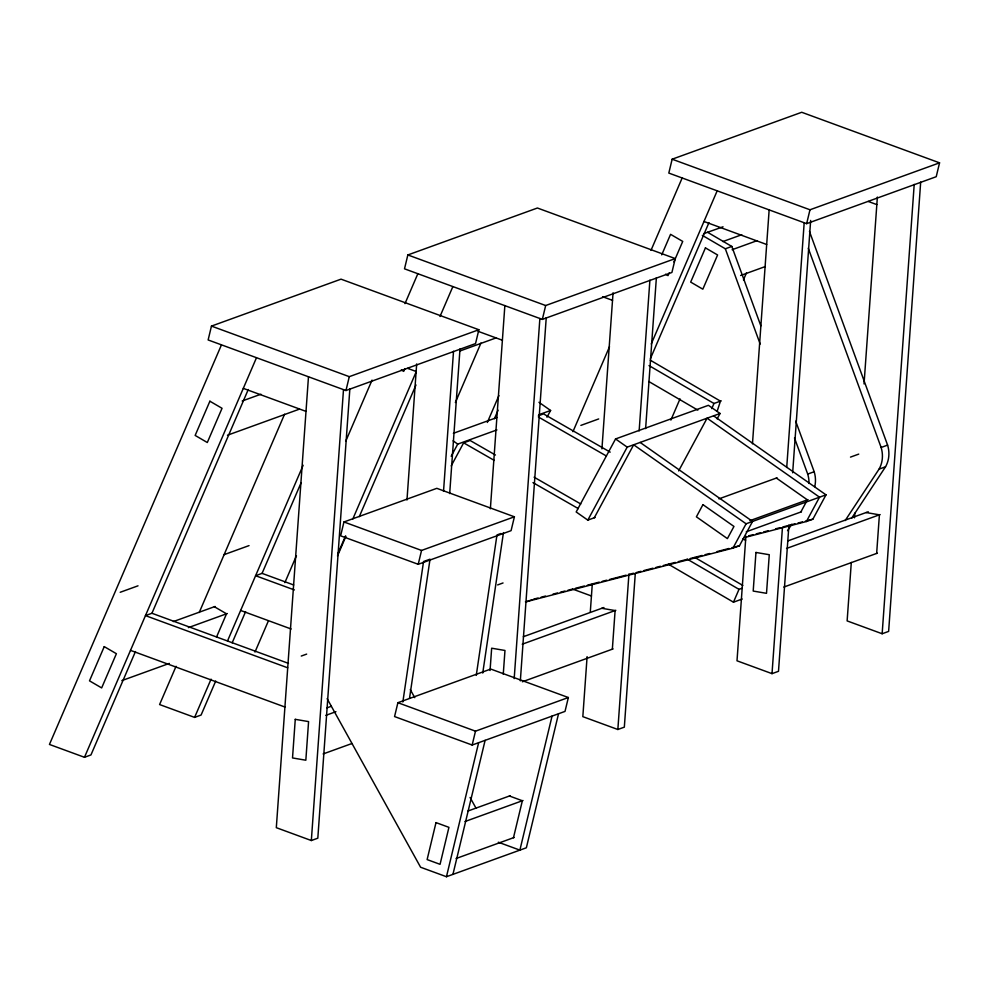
<?xml version="1.0" encoding="UTF-8"?>
<svg xmlns="http://www.w3.org/2000/svg" width="989" height="989" viewBox="0 0 989 989"><rect width="100%" height="100%" fill="white"/><g stroke="black" fill="none" stroke-linecap="round" stroke-linejoin="round"><path stroke-width="1.48" d="M308.481 376.698L276.314 827.682L311.337 840.539L317.815 838.19L349.859 388.825M311.337 840.539L343.492 389.641M406.974 500.014L416.678 363.94M443.529 491.323L453.518 351.28M449.686 493.585L459.996 348.932M490.371 508.779L504.86 305.564M490.062 670.468L491.657 648.203L504.971 650.465L503.265 674.226M514.193 678.602L539.87 318.495M520.338 680.865L546.237 317.692M587.107 656.634L582.83 716.654L617.853 729.499L624.331 727.15L635.309 573.261M590.297 612.006L592.3 583.918M601.93 448.882L613.056 292.806M612.352 649.18L615.109 610.559L601.794 608.297M617.853 729.499L628.93 574.065M639.141 430.957L649.897 280.147M645.619 428.608L656.375 277.798M745.891 536.149L737.003 660.8L772.013 673.645L778.491 671.308L788.925 525.11M752.468 443.814L769.158 209.816M772.013 673.645L782.447 527.458M786.725 467.438L804.181 222.76M792.659 472.791L810.659 220.411M851.306 562.432L847.128 620.907L882.151 633.751L888.629 631.402L920.685 182.05M854.484 517.803L854.817 513.18M864.04 383.917L877.367 197.058M876.65 553.432L879.406 514.824L866.092 512.549M882.151 633.751L914.207 184.399M402.844 702.005L423.552 561.529L430.03 559.193L409.545 698.123M476.265 675.4L496.973 534.938L500.867 533.528M482.743 673.052L503.45 532.589M211.461 326.098L208.135 339.956L345.965 390.531L475.536 343.591L478.861 329.733L341.032 279.158L211.461 326.098L349.29 376.661L478.861 329.733M345.965 390.531L349.29 376.661M407.839 254.952L404.513 268.823L542.343 319.398L671.914 272.457L675.252 258.586L537.41 208.011L407.839 254.952L545.668 305.527L675.252 258.586M343.949 521.969L340.624 535.828L418.223 564.299L511.078 530.66L514.404 516.802L436.817 488.331L343.949 521.969L421.549 550.44L514.404 516.802M418.223 564.299L421.549 550.44M397.899 702.697L394.562 716.568L472.161 745.038L565.016 711.4L568.354 697.529L490.754 669.059L397.899 702.697L475.486 731.168L568.354 697.529M542.343 319.398L545.668 305.527M472.161 745.038L475.486 731.168M327.124 698.63L420.597 867.242L446.459 876.724L478.639 742.69M452.937 874.387L485.117 740.341M672.149 159.204L668.811 173.075L806.653 223.65L936.224 176.71L939.55 162.839L801.72 112.276L672.149 159.204L809.979 209.779L939.55 162.839M513.476 837.72L522.353 800.744L509.422 795.997M552.06 716.085L519.88 850.132L498.332 842.22M558.538 713.737L526.358 847.783L446.459 876.724M806.653 223.65L809.979 209.779M717.112 411.424L720.449 401.138L650.181 360.132M337.496 555.979L345.903 536.298M221.4 345.025L49.45 744.445L84.473 757.29L90.951 754.941L135.456 651.553M84.473 757.29L256.46 357.795M287.712 667.81L145.457 615.615L151.935 613.267L248.264 389.518M176.054 666.302L159.588 704.551L194.61 717.396L201.088 715.047L215.713 681.05M199.222 612.488L284.585 414.193M216.517 637.077L226.53 613.81L214.378 606.727M194.61 717.396L211.065 679.159M227.532 640.909L303.141 465.275M232.18 642.813L245.593 611.647M262.06 573.41L301.089 482.768M254.977 652.06L268.39 620.894M284.857 582.657L296.44 555.744M345.829 441.02L372.049 380.11M404.983 303.635L417.778 273.891M404.872 368.637L403.697 371.37L401.262 369.96M338.164 553.012L345.482 536.013M352.801 519.027L416.221 371.716M439.994 316.48L452.838 286.649M359.279 516.678L415.986 384.956M455.36 402.535L480.963 343.047M487.33 422.464L498.913 395.563M494.413 418.706L498.073 410.212M572.94 431.674L609.521 346.694M650.985 250.378L682.089 178.144M661.728 254.865L670.567 234.331L682.731 241.415L673.892 261.937M669.17 272.89L667.995 275.622L665.56 274.213M651.244 343.962L717.136 190.914M650.416 358.611L708.952 222.636M670.876 420.102L680.024 398.864M743.456 279.862L746.485 272.816M711.759 408.618L713.971 403.487L721.228 400.854M668.502 564.262L733.467 602.177L739.006 589.345L741.911 588.294M451.182 456.275L457.734 444.11L496.911 429.918M451.194 465.906L463.643 442.837L470.121 440.488L495.452 455.027M546.954 417.222L550.601 410.472L538.968 402.3M717.136 418.903L720.054 413.489L708.421 405.317L615.554 438.955L576.179 511.956L587.812 520.127L595.069 517.494M587.812 520.127L627.187 447.127L720.054 413.489M594.29 517.779L633.665 444.79L746.089 523.787L826 494.846L713.576 415.837M678.652 470.912L707.086 418.186L819.522 497.183L806.394 521.524L743.74 537.769M525.431 601.757A26.382 23.365 70.1 0 0 527.125 601.51L732.96 548.116L746.089 523.787M732.96 548.116L739.451 545.767L752.567 521.438L640.143 442.442M800.83 512.018L807.383 499.853L776.377 478.058M806.394 521.524L812.871 519.176L826 494.846M787.541 530.673L791.769 524.244M845.162 520.56L879.048 469.145A26.382 23.365 70.1 0 0 881.125 447.473L808.26 248.19M851.64 518.211L885.526 466.796A26.382 23.365 70.1 0 0 887.603 445.124L809.459 231.401M242.194 400.99L260.911 394.215M703.624 233.664L723.033 226.802M722.872 241.563L741.762 234.727M702.314 235.357L725.333 248.783L731.811 246.446L760.85 325.863M732.12 249.71L756.82 240.76M227.47 435.209L299.457 409.137M459.836 351.033L495.835 337.991M740.613 275.498L765.313 266.548M453.37 433.306L496.898 417.543M538.993 414.675L550.601 410.472M538.362 415.776L543.542 413.897L610.201 452.134M120.201 592.275L138.015 585.822M223.848 554.73L249.03 545.607M580.877 425.394L598.691 418.94M173.347 621.587L215.095 606.467M188.38 627.619L227.247 613.539M121.82 680.617L169.329 663.409M718.929 498.864L777.045 477.811M301.262 656.053L306.664 654.1M497.64 584.919L503.042 582.966M850.491 457.103L858.736 454.112M808.99 483.473A26.382 23.365 70.1 0 0 807.704 474.065L814.182 471.728L795.7 421.178M881.125 447.473L887.603 445.124M879.048 469.145L885.526 466.796M527.125 601.51L532.305 599.631M749.946 520.659L808.05 499.606M746.287 531.773L801.498 511.77M326.951 707.864L331.266 706.294M523.329 636.718L603.945 607.518M787.627 540.983L868.255 511.77M325.863 715.344L335.939 711.697M522.241 644.198L615.826 610.3M786.539 548.462L880.123 514.564M733.467 602.177L742.183 599.025M323.106 753.952L351.899 743.53M522.365 681.78L613.069 648.92M783.795 587.07L877.367 553.172M467.958 811.017L510.089 795.762M464.917 821.55L523.02 800.509M456.04 858.526L514.144 837.485M748.735 535.803L753.21 534.653M756.189 533.875L760.665 532.712M763.644 531.934L768.119 530.784M775.574 528.843L780.049 527.681M783.041 526.914L794.971 523.811M797.95 523.045L802.425 521.883M805.417 521.104L812.871 519.176M533.603 599.161L538.078 597.999M541.057 597.22L545.532 596.058M552.999 594.129L557.475 592.967M560.454 592.201L564.929 591.039M567.909 590.26L572.384 589.098M575.363 588.331L584.314 586.007M587.305 585.228L599.235 582.138M602.214 581.359L606.69 580.197M609.681 579.43L626.086 575.178M629.066 574.399L633.541 573.237M636.52 572.47L640.996 571.308M643.987 570.529L652.938 568.205M655.917 567.439L660.392 566.277M663.372 565.498L675.302 562.407M678.293 561.628L687.244 559.317M690.223 558.538L702.153 555.447M705.132 554.668L709.608 553.506M717.074 551.578L729.004 548.475M731.984 547.708L739.451 545.767M868.28 201.459L876.823 204.599M703.97 221.487L766.685 244.493M602.548 296.688L612.525 300.347M478.157 331.352L502.387 340.241M407.592 368.353L416.146 371.481M742.714 539.079L745.607 540.142M243.294 388.368L306.009 411.387M572.68 589.098L591.434 595.984M293.684 584.969L262.073 573.373L255.595 575.722L294.401 589.951M240.636 610.46L291.149 628.992M151.935 613.267L288.454 663.359M130.499 650.366L284.919 707.024M538.399 416.999L606.393 456.003M534.109 477.193L580.766 503.97M463.643 442.837L494.302 460.429M532.96 482.607L578.293 508.606M707.506 232.254L731.811 246.446M649.007 365.584L713.971 403.487M648.784 381.494L697.838 410.126M694.933 557.499L742.826 585.451M687.293 559.181L739.006 589.345M615.554 438.955L627.187 447.127M453.086 440.834L457.734 444.11M410.274 689.568L414.762 697.665M470.084 797.48L476.068 808.273M725.333 248.783L760.182 344.098M794.501 437.966L807.704 474.065M814.182 471.728A26.382 23.365 70.1 0 1 814.751 486.662M295.266 719.337L292.521 757.945L305.836 760.22L308.58 721.599L295.266 719.337M755.955 552.455L753.198 591.063L766.512 593.326L769.269 554.718L755.955 552.455M436.001 822.601L427.124 859.577L440.056 864.324L448.932 827.348L436.001 822.601M104.241 646.621L89.505 680.84L101.657 687.924L116.393 653.704L104.241 646.621M209.891 401.213L195.154 435.432L207.307 442.516L222.043 408.296L209.891 401.213M705.441 247.88L690.681 282.088L702.833 289.184L717.594 254.977L705.441 247.88M702.944 504.65L696.392 516.827L727.397 538.609L733.962 526.445L702.944 504.65"/></g></svg>
